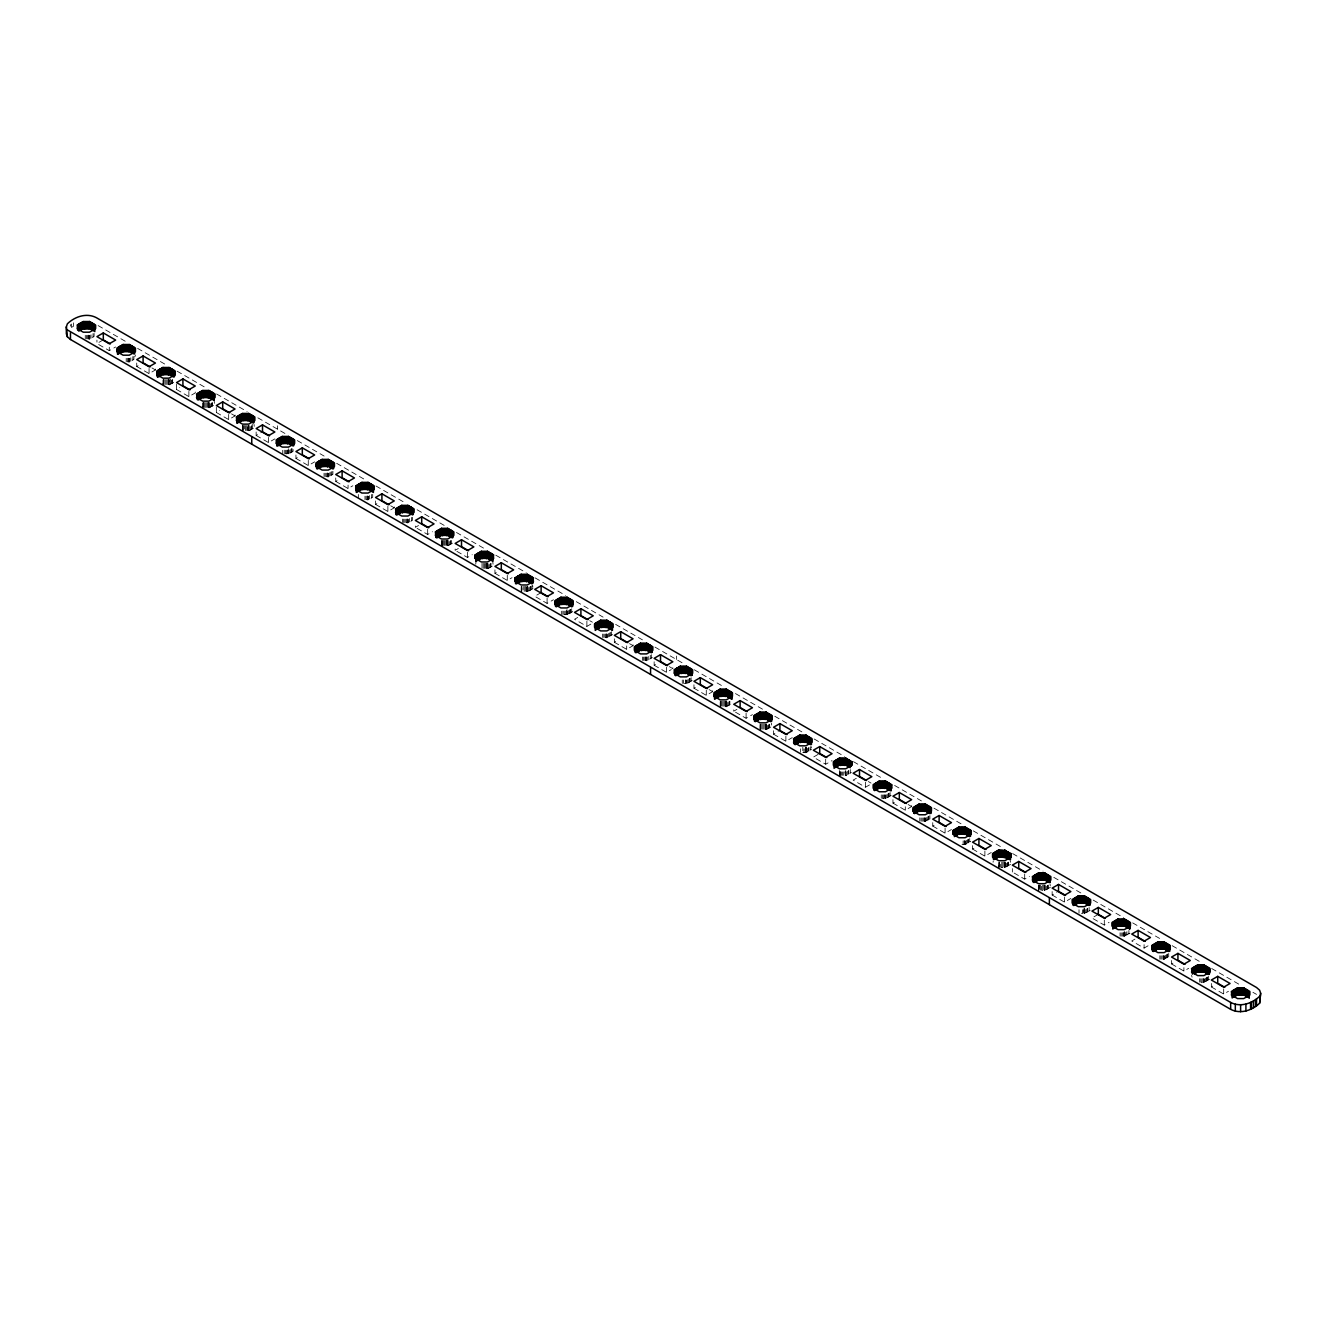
<?xml version="1.0" encoding="UTF-8"?>
<svg xmlns="http://www.w3.org/2000/svg" width="1327" height="1327" viewBox="0 0 1327 1327"><rect width="100%" height="100%" fill="white"/><g stroke="black" fill="none" stroke-linecap="round" stroke-linejoin="round"><path stroke-width="0.75" stroke-dasharray="5 3.75" d="M214.443 403.342L214.228 401.384M254.237 426.332L254.021 424.375M493.047 564.207L492.831 562.233M532.84 587.181L532.625 585.224M771.65 725.056L771.435 723.082M811.444 748.03L811.444 746.719M993.077 862.268L993.243 860.891M1050.254 885.905L1050.039 883.948M1192.077 977.153L1191.563 975.378M475.962 562.233L475.746 564.207M87.532 335.3L87.532 338.75L89.473 339.098L94.101 336.428L94.101 332.977M103.307 339.845L96.937 343.527L96.937 340.077M98.696 344.539L109.278 350.643L115.648 346.977M135.437 354.956L134.923 356.731M127.326 358.29L127.326 361.724L129.283 362.072L133.911 359.401L133.911 355.951M136.731 363.051L136.731 366.501L139.916 364.66M136.731 366.501L149.072 373.617L155.441 369.951L155.441 366.501M173.704 382.392L169.076 385.062L168.944 379.804M176.541 384.316L176.541 389.475L179.726 387.65M176.541 389.475L188.882 396.607L195.251 392.925L195.251 389.475M205.801 402.562L205.801 407.737L208.87 408.036L213.498 405.365M216.334 407.289L216.334 412.465L219.519 410.624M216.334 412.465L228.675 419.581L235.045 415.898L235.045 412.465M245.595 425.536L245.595 430.711L248.68 431.01L253.308 428.339L253.308 424.889M256.144 431.988L256.144 435.438L262.514 431.756M256.144 435.438L268.485 442.555L274.855 438.889M285.388 450.235L285.388 453.685L288.473 454L293.101 451.329L293.101 447.879M295.938 454.962L295.938 458.412L299.122 456.571M295.938 458.412L308.279 465.545L314.648 461.862M326.326 473.175L326.326 476.625L328.283 476.974L332.911 474.303L332.911 470.853M335.748 477.952L335.748 481.402L338.932 479.561M335.748 481.402L348.072 488.518L352.849 485.765M366.136 496.149L366.136 499.599L368.077 499.947L372.705 497.277L372.705 493.826M375.541 500.926L375.541 504.376L378.726 502.535M375.541 504.376L387.882 511.492L394.252 507.826L394.252 504.376M405.929 519.139L405.929 522.573L407.887 522.921L412.515 520.25L412.515 516.817M418.519 525.509L415.351 527.35L415.351 523.9M417.109 528.362L427.676 534.482L432.453 531.712M444.595 540.437L444.595 545.596L447.68 545.911L453.37 542.627M458.329 548.499L455.144 550.323L455.144 546.89M456.903 551.352L467.486 557.456L472.263 554.703M484.405 563.411L484.405 568.586L487.473 568.885L493.163 565.601M494.938 569.864L494.938 573.314L498.123 571.473M494.938 573.314L507.279 580.43L512.056 577.676M525.343 586.352L525.343 591.51L527.283 591.859L532.973 588.574M541.117 592.605L534.748 596.287L547.089 603.403L553.459 599.738M563.992 611.083L563.992 614.534L567.077 614.849L572.766 611.565M577.726 617.437L574.541 619.261L586.882 626.394L593.252 622.711L589.719 620.671M604.93 634.024L604.93 637.474L606.887 637.823L612.576 634.538M614.351 638.801L614.351 642.251L617.536 640.41M614.351 642.251L626.692 649.367L633.045 645.685L633.045 642.251M644.74 656.998L644.74 660.448L646.68 660.796L652.37 657.512M654.145 661.775L654.145 665.225L657.329 663.384M654.145 665.225L666.486 672.341L671.263 669.588M692.18 680.502L686.49 683.787L686.358 680.253M693.955 684.749L693.955 688.199L697.139 686.358M693.955 688.199L706.279 695.331L712.649 691.649L712.649 688.199M722.07 701.237L722.07 706.412L726.284 706.76L731.973 703.476M736.933 709.348L733.748 711.189L733.748 707.739M735.506 712.201L746.089 718.305L752.459 714.623M763.008 724.26L763.008 729.435L766.094 729.734L771.767 726.45M773.541 730.713L773.541 734.163L778.319 731.409M773.541 734.163L785.883 741.279L792.252 737.613M802.802 752.409L805.887 752.708L811.577 749.44M818.129 754.383L813.351 757.136L825.693 764.269L832.062 760.587M844.868 771.767L845.681 775.698L851.37 772.414M856.33 778.285L853.145 780.11L865.486 787.243L871.856 783.56L868.339 781.537M882.405 794.923L882.405 798.373L885.491 798.672L891.18 795.387M892.955 799.65L892.955 803.1L896.14 801.259M892.955 803.1L905.296 810.216L911.649 806.551L911.649 803.1M924.471 821.181L930.973 818.361M932.748 822.624L932.748 826.074L935.933 824.233M932.748 826.074L945.089 833.207L951.459 829.524M962.009 844.32L965.094 844.635L970.783 841.351M972.558 845.614L972.558 849.048L975.743 847.223M972.558 849.048L984.883 856.18L991.252 852.498M1010.361 860.891L1010.527 862.268M1010.577 864.325L1004.887 867.609L1000.674 867.261L1000.674 862.086M1014.11 873.05L1024.693 879.154L1029.47 876.401M1050.37 887.299L1044.697 890.583L1041.612 890.284L1041.612 885.109M1052.145 891.562L1052.145 895.012L1056.922 892.258M1052.145 895.012L1064.486 902.128L1070.856 898.462M1090.18 910.289L1084.491 913.573L1081.405 913.258M1098.325 914.32L1091.955 917.985L1104.296 925.118L1109.073 922.348M1129.974 933.263L1123.471 936.066M1134.933 939.134L1131.749 940.976L1144.09 948.092L1150.459 944.409M1163.265 959.039L1169.784 956.236M1171.559 960.499L1171.559 963.949L1174.743 962.108M1171.559 963.949L1183.9 971.065L1188.677 968.312M1200.802 978.745L1200.802 982.196L1203.888 982.494L1209.577 979.226M1211.352 983.473L1211.352 986.923L1214.537 985.082M1211.352 986.923L1223.693 994.056L1228.47 991.286M165.991 379.572L165.991 384.747L168.662 384.813L168.662 379.655M98.132 325.596L126.861 342.184M137.626 348.404L166.339 364.975M177.105 371.195L205.834 387.783M216.6 393.986L247.104 411.602M257.869 417.823L286.566 434.393M297.298 440.581L324.12 456.073M336.643 463.305L365.257 479.827M375.989 486.014L404.602 502.535M417.109 509.767L445.723 526.288M456.455 532.475L485.068 548.996M495.8 555.2L526.205 572.75M535.146 577.908L565.551 595.458M576.283 601.662L603.105 617.138M615.628 624.37L642.45 639.863M654.974 647.095L683.587 663.616M694.32 669.803L722.933 686.324M735.457 693.557L764.07 710.078M774.802 716.265L803.416 732.786M814.148 738.99L844.553 756.539M853.493 761.698L882.107 778.219M894.614 785.451L921.452 800.944M933.959 808.16L962.573 824.681M973.305 830.884L1001.918 847.406M1012.65 853.593L1043.055 871.142M1053.787 877.346L1082.434 893.884M1093.199 900.088L1123.704 917.72M1132.677 922.895L1159.616 938.438M1172.172 945.687L1200.885 962.274M1211.651 968.494L1240.38 985.065M1252.937 992.314L1256.536 994.387M151.925 367.911L155.441 369.951M231.528 413.875L235.045 415.898M390.719 505.786L394.252 507.826M629.529 643.661L633.045 645.685M669.322 666.635L672.855 668.675L672.855 665.225M709.132 689.609L712.649 691.649M908.132 804.51L911.649 806.551M1223.693 988.88L1223.693 994.056M1208.515 976.39L1208.515 979.824M1207.454 977.004L1207.454 980.437M1206.973 977.269L1206.973 980.719M1206.492 977.551L1206.492 981.001M1205.43 978.165L1205.43 981.615M1204.369 978.779L1204.369 982.229M1203.888 982.494L1203.888 979.061L1203.771 982.428M1203.473 978.812L1203.473 982.262M1203.075 978.58L1203.191 982.096M1201.947 978.712L1201.947 982.146M1199.674 978.712L1199.674 982.146M1183.9 967.615L1183.9 971.065M1168.722 953.4L1168.722 956.85M1167.66 954.013L1167.66 957.464M1167.179 954.295L1167.179 957.746M1166.698 954.577L1166.698 958.028M1165.637 955.191L1165.637 958.641M1164.575 955.805L1164.575 959.239M1164.094 959.521L1164.094 956.07L1163.961 959.454M1163.679 955.838L1163.679 959.288M1163.265 955.606L1163.397 959.122M1162.137 955.722L1162.137 959.172M1161.009 955.772L1161.009 959.222M1159.864 955.722L1159.864 959.172M1144.09 944.642L1144.09 948.092M1128.912 930.426L1128.912 933.876M1126.888 931.587L1126.888 935.037M1125.827 932.201L1125.827 935.651M1124.782 932.815L1124.782 936.265M1124.284 931.372L1124.284 936.547L1124.168 933.03M1123.886 932.864L1123.886 936.315M1123.471 932.616L1123.587 936.149M1122.343 932.748L1122.343 936.198M1121.199 932.798L1121.199 936.232M1120.071 932.748L1120.071 936.198M1104.296 919.943L1104.296 925.118M1089.119 907.452L1089.119 910.903M1087.576 908.332L1087.576 911.782M1087.095 908.613L1087.095 912.064M1086.033 909.227L1086.033 912.677M1084.972 909.841L1084.972 913.291M1084.076 908.149L1084.076 913.324M1083.661 909.642L1083.794 913.158M1082.55 909.775L1082.55 913.225M1079.017 909.708L1079.017 913.158M1064.486 896.969L1064.486 902.128M1048.264 885.076L1048.264 888.526M1047.783 885.358L1047.783 888.808M1047.285 885.64L1047.285 889.09M1046.24 886.254L1046.24 889.704M1045.178 885.142L1045.178 890.317M1044.283 885.175L1044.283 890.351M1043.868 884.943L1044.001 890.185M1042.74 885.076L1042.74 890.235M1040.468 885.076L1040.468 890.235M1039.34 884.943L1039.223 890.185M1038.941 885.175L1038.941 888.626M1024.693 873.979L1024.693 879.154M1012.352 868.588L1012.352 872.038M1008.454 862.102L1008.454 865.552M1007.973 862.384L1007.973 865.834M1007.492 862.666L1007.492 866.1M1006.43 863.263L1006.43 866.713M1005.368 862.152L1005.368 867.327M1004.473 862.202L1004.473 867.377M1004.058 861.953L1004.191 867.211M1002.947 862.086L1002.947 867.261M1001.802 862.135L1001.802 867.311M999.546 861.953L999.413 867.211M999.131 862.202L999.131 867.377M984.883 851.005L984.883 856.18M969.722 838.515L969.722 841.965M968.66 839.128L968.66 842.579M968.179 839.394L968.179 842.844M967.698 839.676L967.698 843.126M966.637 840.29L966.637 843.74M965.575 840.903L965.575 844.354M965.094 841.185L965.094 844.635M964.961 841.102L964.961 844.553M964.679 840.936L964.679 844.387M964.265 840.704L964.397 844.221M963.137 840.837L963.137 844.287M945.089 828.031L945.089 833.207M929.912 815.524L929.912 818.975M928.85 816.138L928.85 819.588M928.369 816.42L928.369 819.87M927.888 816.702L927.888 820.152M926.827 817.316L926.827 820.766M925.765 817.93L925.765 821.38M925.284 818.212L925.284 821.645M925.168 818.129L925.168 821.579M924.869 817.963L924.869 821.413M924.471 817.731L924.587 821.247M923.343 817.863L923.343 821.297M922.199 817.896L922.199 821.347M921.071 817.863L921.071 821.297M919.81 817.797L919.81 821.247M905.296 806.766L905.296 810.216M890.118 792.551L890.118 796.001M889.057 793.164L889.057 796.615M888.576 793.446L888.576 796.897M888.095 793.728L888.095 797.179M887.033 794.342L887.033 797.776M885.972 794.939L885.972 798.39M885.491 795.221L885.491 798.672M885.358 795.155L885.358 798.605M885.076 794.989L885.076 798.439M884.661 794.74L884.794 798.273M883.533 794.873L883.533 798.323M881.261 794.873L881.261 798.323M865.486 782.067L865.486 787.243M850.308 769.577L850.308 773.027M848.766 770.473L848.766 773.906M848.285 770.738L848.285 774.188M847.223 771.352L847.223 774.802M846.162 771.966L846.162 775.416M845.681 770.523L845.681 775.698M845.564 772.165L845.564 775.615M845.282 772.015L845.282 775.449M843.74 771.899L843.74 775.35M842.595 771.932L842.595 775.383M841.467 771.899L841.467 775.35M840.339 771.767L840.339 775.217M840.207 771.85L840.207 775.3M839.925 772.015L839.925 775.449M839.527 770.523L839.643 775.615M825.693 759.094L825.693 764.269M810.515 746.603L810.515 750.037M808.972 747.483L808.972 750.933M808.491 747.764L808.491 751.215M807.43 748.378L807.43 751.828M806.368 747.267L806.368 752.442M805.887 747.549L805.887 752.708M805.754 747.466L805.754 752.641M805.472 747.3L805.472 752.475M805.058 748.793L805.19 752.309M803.946 748.926L803.946 752.359M802.802 747.234L802.802 750.684M800.413 748.859L800.413 752.309M785.883 736.12L785.883 741.279M769.66 724.227L769.66 727.677M769.162 724.509L769.162 727.959M768.681 724.791L768.681 728.241M767.636 725.405L767.636 728.855M766.575 724.293L766.575 729.452M766.094 724.559L766.094 729.734M765.961 724.492L765.961 729.668M765.679 724.326L765.679 729.502M765.264 724.094L765.397 729.336M764.136 724.21L764.136 729.386M761.864 724.21L761.864 729.386M760.736 724.094L760.736 729.253M760.62 724.16L760.62 729.336M760.338 724.326L760.338 729.502M760.039 724.492L759.923 729.734M746.089 713.13L746.089 718.305M729.85 701.253L729.85 704.703M729.369 701.535L729.369 704.985M728.888 701.801L728.888 705.251M727.826 702.414L727.826 705.864M726.765 701.303L726.765 706.478M726.151 701.519L726.284 706.76M725.869 701.353L725.869 706.528M725.454 701.104L725.587 706.362M724.343 701.237L724.343 706.412M723.198 701.286L723.198 706.445M720.943 701.104L720.943 706.279M720.81 701.187L720.81 706.362M720.528 701.353L720.528 706.528M720.246 701.519L720.113 706.76M706.279 690.156L706.279 695.331M691.118 677.666L691.118 681.116M690.057 678.279L690.057 681.713M689.576 678.545L689.576 681.995M689.095 678.827L689.095 682.277M688.033 679.441L688.033 682.891M686.971 680.054L686.971 683.505M686.076 680.087L686.076 683.538M685.661 679.855L685.794 683.372L684.533 683.438L684.533 679.988M683.405 680.021L683.405 683.471M682.26 679.988L682.26 683.438M676.438 656.036L676.438 659.486M666.486 667.182L666.486 672.341M651.308 654.675L651.308 658.126M650.247 655.289L650.247 658.739M648.223 656.467L648.223 659.917M647.161 657.081L647.161 660.531M646.548 657.28L646.68 660.796M646.266 657.114L646.266 660.564M645.984 656.948L645.984 660.398M645.851 656.882L645.851 660.332M643.595 657.047L643.595 660.498M642.467 656.998L642.467 660.448M626.692 645.917L626.692 649.367M611.515 631.702L611.515 635.152M610.453 632.315L610.453 635.766M609.491 632.879L609.491 636.313M608.429 633.477L608.429 636.927M607.368 634.09L607.368 637.541M606.754 634.306L606.887 637.823M606.472 634.14L606.472 637.59M606.19 633.974L606.19 637.424M606.057 633.891L606.057 637.342M603.802 634.074L603.802 637.524M602.657 634.024L602.657 637.474M586.882 621.218L586.882 626.394M571.705 608.728L571.705 612.178M570.643 609.342L570.643 612.792M570.162 609.607L570.162 613.057M569.681 609.889L569.681 613.339M568.62 610.503L568.62 613.953M567.558 611.117L567.558 614.567M566.961 609.591L567.077 614.849M566.662 611.15L566.662 614.6M566.38 611.001L566.38 614.434M566.264 610.918L566.264 614.368M565.136 611.05L565.136 614.501M562.864 611.05L562.864 614.501M561.321 611.15L561.321 614.6M547.089 598.245L547.089 603.403M531.911 585.738L531.911 589.188M530.85 586.352L530.85 589.802M530.369 586.634L530.369 590.084M529.888 586.916L529.888 590.366M528.826 587.529L528.826 590.979M527.764 586.418L527.764 591.593M527.151 586.617L527.283 591.859M526.869 586.451L526.869 591.626M526.587 588.01L526.587 591.46M526.454 587.944L526.454 591.394M524.198 586.385L524.198 591.56M523.054 586.352L523.054 589.785M521.81 588.01L521.81 591.46M521.528 586.451L521.528 591.626M521.246 586.617L521.113 591.859M507.279 575.255L507.279 580.43M491.056 563.378L491.056 566.828M490.559 563.66L490.559 567.11M490.078 563.942L490.078 567.375M489.016 564.556L489.016 567.989M487.971 563.444L487.971 568.603M487.357 563.643L487.473 568.885M487.075 563.477L487.075 568.653M486.793 563.312L486.793 568.487M486.661 563.245L486.661 568.404M485.533 563.361L485.533 568.537M483.26 563.361L483.26 568.537M482.016 563.312L482.016 568.487M467.486 552.281L467.486 557.456M451.246 540.404L451.246 543.854M450.765 540.686L450.765 544.12M450.284 540.952L450.284 544.402M449.223 541.565L449.223 545.015M448.161 540.454L448.161 545.629M447.547 540.67L447.68 545.911M447.265 540.504L447.265 545.662M446.983 540.338L446.983 545.513M446.851 540.255L446.851 545.43M445.739 540.388L445.739 545.563M443.467 540.388L443.467 545.563M441.924 540.504L441.924 545.662M441.642 540.67L441.509 545.911M427.676 529.307L427.676 534.482M411.453 517.414L411.453 520.864M409.429 518.592L409.429 522.042M408.368 519.205L408.368 522.656M407.754 519.404L407.887 522.921M407.472 519.239L407.472 522.689M407.19 519.073L407.19 522.523M407.057 519.006L407.057 522.456M404.801 519.172L404.801 522.622M403.657 519.139L403.657 522.573M402.413 519.073L402.413 522.523M387.882 506.333L387.882 511.492M371.643 494.44L371.643 497.89M369.619 495.618L369.619 499.052M368.558 496.232L368.558 499.665M367.944 496.431L368.077 499.947M367.662 496.265L367.662 499.715M367.38 496.099L367.38 499.549M367.247 496.033L367.247 499.466M364.991 496.198L364.991 499.649M358.34 494.44L358.34 497.89M348.072 485.068L348.072 488.518M331.85 471.467L331.85 474.917M330.887 472.014L330.887 475.464M329.826 472.628L329.826 476.078M328.764 473.241L328.764 476.692M328.151 473.457L328.283 476.974M327.869 473.291L327.869 476.741M327.587 473.125L327.587 476.575M327.454 473.042L327.454 476.493M325.198 473.225L325.198 476.658M324.053 473.175L324.053 476.625M308.279 460.369L308.279 465.545M292.04 448.493L292.04 451.926M291.558 448.758L291.558 452.208M291.077 449.04L291.077 452.49M290.016 449.654L290.016 453.104M288.954 450.268L288.954 453.718M288.357 448.742L288.473 454M288.059 450.301L288.059 453.751M287.777 450.135L287.777 453.585M287.66 450.069L287.66 453.519M286.532 450.201L286.532 453.652M284.26 450.201L284.26 453.652M282.717 450.301L282.717 453.751M277.625 425.785L277.625 429.218M268.485 437.396L268.485 442.555M252.246 423.777L252.246 428.953M251.765 425.785L251.765 429.235M251.284 426.067L251.284 429.517M250.222 426.68L250.222 430.13M249.161 425.569L249.161 430.728M248.547 425.768L248.68 431.01M248.265 425.602L248.265 430.777M247.983 425.436L247.983 430.612M247.85 427.095L247.85 430.545M246.722 425.486L246.722 430.661M244.45 425.486L244.45 428.936M243.206 425.436L243.206 430.612M242.924 425.602L242.924 430.777M242.642 425.768L242.642 430.943M242.509 425.834L242.509 431.01M228.675 414.406L228.675 419.581M212.436 402.529L212.436 405.979M211.955 402.811L211.955 406.261M211.474 403.093L211.474 406.526M210.412 403.69L210.412 407.14M209.367 402.579L209.367 407.754M208.754 402.794L208.87 408.036M208.472 402.628L208.472 407.804M208.173 402.463L208.173 407.638M208.057 402.38L208.057 407.555M206.929 402.512L206.929 407.688M204.657 402.512L204.657 407.688M203.529 402.38L203.413 407.638M203.114 402.628L203.114 406.079M188.882 391.432L188.882 396.607M172.643 379.555L172.643 383.005M172.162 379.821L172.162 383.271M171.681 380.103L171.681 383.553M170.619 378.991L170.619 384.166M169.557 379.605L169.557 384.78M168.38 379.489L168.38 384.648M168.247 379.406L168.247 384.581M167.136 379.539L167.136 384.714M164.863 379.539L164.863 384.714M163.735 379.406L163.603 384.648M163.321 379.655L163.321 384.813M149.072 368.458L149.072 373.617M132.849 356.565L132.849 360.015M130.826 357.743L130.826 361.193M129.764 358.356L129.764 361.807M129.15 358.555L129.283 362.072M128.868 358.39L128.868 361.84M128.586 358.224L128.586 361.674L128.454 358.157M126.198 358.323L126.198 361.773M109.278 347.193L109.278 350.643M93.039 333.591L93.039 337.041M91.016 334.769L91.016 338.203M89.954 335.366L89.954 338.816M89.473 335.648L89.473 339.098M89.34 335.582L89.34 339.032M89.058 335.416L89.058 338.866M88.644 335.167L88.776 338.7M86.388 335.349L86.388 338.8M85.26 335.3L85.26 338.75M73.449 322.843L73.449 326.293L70.464 328.018L70.464 324.568M71.409 324.02L71.409 327.47M1084.491 913.573L1084.491 908.398L1084.358 913.49M1044.697 890.583L1044.697 885.424L1044.565 890.517M1038.643 890.517L1038.643 885.341L1038.527 890.583M1004.887 867.609L1004.887 862.434L1004.755 867.543M998.849 867.543L998.849 862.368L998.717 867.609M442.339 545.43L442.339 540.255L442.206 545.513M202.832 407.953L202.832 402.794L202.716 408.036M163.039 384.979L163.039 379.804L162.906 385.062"/><path stroke-width="1.5" d="M794.375 739.172L793.546 742.257L799.717 745.824L805.887 745.824L812.058 742.257L812.058 738.691L805.887 735.141L799.717 735.141L793.546 738.691L794.375 744.347M913.557 808.757L912.943 811.195L919.113 814.761L925.284 814.761L931.454 811.195L931.454 807.629L925.284 804.079L919.113 804.079L912.943 807.629L913.557 812.207M1032.953 877.694L1032.356 880.133L1038.527 883.699L1044.697 883.699L1050.851 880.133L1050.851 876.566L1044.697 873L1038.527 873L1032.356 876.566L1032.953 881.145M66.35 326.857L67.378 323.805C74.843 316.556 86.62 312.558 96.34 317.667L1256.536 987.504L1259.622 990.191L1260.65 993.243L1259.622 1003.195C1252.157 1010.444 1240.38 1014.442 1230.66 1009.333L70.464 339.496L67.378 336.809L66.35 333.757L66.35 326.857L67.378 336.809M1259.622 1003.195L1260.65 993.243M77.961 325.563L77.132 328.648L83.302 332.198L89.473 332.198L95.644 328.648L95.644 325.082L89.473 321.516L83.302 321.516L77.132 325.082L77.961 329.013M117.771 348.537L116.942 351.622L123.112 355.188L129.283 355.188L135.437 351.622L135.437 348.056L129.283 344.506L123.112 344.506L116.942 348.056L117.771 353.712M157.565 371.51L156.735 374.596L162.906 378.162L169.076 378.162L175.247 374.596L175.247 371.046L169.076 367.479L162.906 367.479L156.735 371.046L157.565 376.686M197.358 394.501L196.545 397.586L202.716 401.136L208.87 401.136L215.04 397.586L215.04 394.019L208.87 390.453L202.716 390.453L196.545 394.019L197.358 397.934M237.168 417.474L236.339 420.559L242.509 424.126L248.68 424.126L254.85 420.559L254.85 416.993L248.68 413.427L242.509 413.427L236.339 416.993L237.168 422.649M276.961 440.448L276.149 443.533L282.303 447.099L288.473 447.099L294.644 443.533L294.644 439.967L288.473 436.417L282.303 436.417L276.149 439.967L276.961 445.623M316.771 463.422L315.942 466.507L322.113 470.073L328.283 470.073L334.454 466.507L334.454 462.957L328.283 459.391L322.113 459.391L315.942 462.957L316.771 468.597M355.736 485.931L355.736 489.497L355.736 485.931L361.906 482.365L368.077 482.365L374.247 485.931L374.247 489.497L368.077 493.047L361.906 493.047L355.736 489.497M396.375 509.386L395.546 512.471L401.716 516.037L407.887 516.037L414.057 512.471L414.057 508.904L407.887 505.355L401.716 505.355L395.546 508.904L396.375 514.561M436.168 532.359L435.339 535.444L441.509 539.011L447.68 539.011L453.851 535.444L453.851 531.895L447.68 528.328L441.509 528.328L435.339 531.895L436.168 537.535M475.149 554.868L475.149 558.435L475.149 554.868L481.319 551.302L487.473 551.302L493.644 554.868L492.947 561.47M555.565 601.297L554.752 604.382L560.906 607.948L567.077 607.948L573.247 604.382L573.247 600.832L567.077 597.266L560.906 597.266L554.752 600.832L555.565 606.472M674.979 670.235L674.149 673.32L680.32 676.886L686.49 676.886L692.661 673.32L692.661 669.753L686.49 666.204L680.32 666.204L674.149 669.753L674.979 675.41M714.772 693.208L713.943 696.293L720.113 699.86L726.284 699.86L732.454 696.293L732.454 692.744L726.284 689.177L720.113 689.177L713.943 692.744L714.639 699.346M754.565 716.198L753.753 719.284L759.923 722.833L766.094 722.833L772.248 719.284L772.248 715.717L766.094 712.151L759.923 712.151L753.753 715.717L754.565 721.374M1152.582 945.985L1151.753 949.07L1157.924 952.62L1164.094 952.62L1170.265 949.07L1170.265 945.504L1164.094 941.938L1157.924 941.938L1151.753 945.504L1152.582 951.16M1192.376 968.959L1191.563 972.044L1197.717 975.61L1203.888 975.61L1210.058 972.044L1210.058 968.478L1203.888 964.928L1197.717 964.928L1191.563 968.478L1192.376 974.134M1232.186 991.933L1231.356 995.018L1237.527 998.584L1243.698 998.584L1249.868 995.018L1249.868 991.468L1243.698 987.902L1237.527 987.902L1231.356 991.468L1232.186 997.987M67.378 329.925L1230.66 1002.432C1240.38 1007.541 1252.157 1003.56 1259.622 996.295M78.675 331.087L83.302 328.416L83.435 321.598L84.132 328.897L89.473 328.416L94.101 331.087L94.101 324.186M103.307 332.944L96.937 336.627L109.278 343.743L115.648 340.077L103.307 332.944L103.307 339.845L110.357 343.909M132.849 346.563L132.849 353.446L129.283 351.39L123.112 351.39L119.546 353.446L119.546 346.563M143.1 355.935L136.731 359.6L149.072 366.733L155.441 363.051L143.1 355.935L143.1 362.818L150.15 366.899M158.278 370.15L158.278 377.05L162.906 374.38L169.076 374.38L173.704 377.05L173.704 370.15M182.91 378.908L176.541 382.591L188.882 389.707L195.251 386.024L182.91 378.908L182.91 385.809L189.96 389.873M198.088 400.024L202.716 397.354L208.87 397.354L213.498 400.024L213.498 393.124M222.704 401.882L216.334 405.564L228.675 412.68L235.045 409.015L222.704 401.882L222.704 408.782L229.753 412.846M252.246 415.5L252.246 422.384L248.68 420.327L242.509 420.327L238.943 422.384L238.943 415.5M262.514 424.872L256.144 428.538L268.485 435.671L274.855 431.988L262.514 424.872L262.514 431.756L269.563 435.837M293.101 439.088L293.101 445.972L288.473 443.301L282.303 443.301L277.675 445.972L277.675 439.088M302.307 447.846L295.938 451.528L308.279 458.644L314.648 454.962L302.307 447.846L302.307 454.746L309.357 458.81M317.485 468.962L322.113 466.291L328.283 466.291L332.911 468.962M342.117 470.82L335.748 474.502L348.072 481.618L354.442 477.952L342.117 470.82L342.117 477.72L349.167 481.784M357.278 485.035L357.278 491.935L361.906 489.265L368.077 489.265L372.705 491.935L372.705 485.035M381.911 493.793L375.541 497.476L387.882 504.608L394.252 500.926L381.911 493.793L381.911 500.694L388.96 504.774M397.088 508.025L397.088 514.909L401.716 512.239L407.887 512.239L412.515 514.909L412.515 508.025M421.704 516.784L415.351 520.449L427.676 527.582L434.045 523.9L421.704 516.784L421.704 523.667L428.754 527.748M436.882 537.899L441.509 535.229L447.68 535.229L452.308 537.899M461.514 539.757L455.144 543.44L467.486 550.556L473.855 546.89L461.514 539.757L461.514 546.658L468.564 550.722M476.692 553.973L476.692 560.873L481.319 558.203L487.473 558.203L492.101 560.873L492.101 553.973M501.307 562.731L494.938 566.413L507.279 573.529L513.649 569.864L501.307 562.731L501.307 569.631L508.357 573.695M514.942 577.842L521.113 574.292L527.283 574.292L533.454 577.842L532.625 583.498L532.757 578.24L533.454 581.408L527.283 584.975L521.113 584.975L514.942 581.408L514.942 577.842L514.942 581.408M516.485 576.963L516.485 583.847L521.113 581.176L527.283 581.176L531.911 583.847L531.911 576.963M541.117 585.721L534.748 589.387L547.089 596.52L553.459 592.837L541.117 585.721L541.117 592.605L548.167 596.686M556.295 606.837L560.906 604.167L567.077 604.167L571.705 606.837M580.911 608.695L574.541 612.377L586.882 619.493L593.252 615.811L580.911 608.695L580.911 615.595L587.961 619.659M600.716 620.24L594.546 623.806L594.546 627.372L600.716 630.922L606.887 630.922L613.057 627.372L613.057 623.806L606.887 620.24L600.716 620.24L600.849 627.207M596.088 622.91L596.088 629.811L600.716 627.14L606.887 627.14L611.515 629.811L611.515 622.91M620.721 631.669L614.351 635.351L626.692 642.467L633.045 638.801L620.721 631.669L620.721 638.569L627.771 642.633M640.51 643.213L634.339 646.78L634.339 650.346L640.51 653.912L646.68 653.912L652.851 650.346L652.851 646.78L646.68 643.213L640.51 643.213L640.642 650.197M635.882 645.884L635.882 652.784L640.51 650.114L646.68 650.114L651.308 652.784L651.308 645.884M660.514 654.659L654.145 658.325L666.486 665.457L672.855 661.775L660.514 654.659L660.514 661.543L667.564 665.623M675.692 675.758L680.32 673.088L686.49 673.088L691.118 675.758M700.308 677.633L693.955 681.315L706.279 688.431L712.649 684.749L700.308 677.633L700.308 684.533L707.374 688.597M715.485 691.848L715.485 698.748L720.113 696.078L726.284 696.078L730.912 698.748L730.912 691.848M740.118 700.606L733.748 704.289L746.089 711.405L752.459 707.739L740.118 700.606L740.118 707.507L747.167 711.571M756.357 714.208L756.357 721.108L759.923 719.052L766.094 719.052L769.66 721.108L769.66 714.208M779.911 723.597L773.541 727.262L785.883 734.395L792.252 730.713L779.911 723.597L779.911 730.48L786.961 734.561M795.089 744.696L799.717 742.025L805.887 742.025L810.515 744.696M819.721 746.57L813.351 750.236L825.693 757.369L832.062 753.686L819.721 746.57L819.721 753.471L826.771 757.535M839.527 758.115L833.356 761.681L833.356 765.231L839.527 768.797L845.681 768.797L851.851 765.231L851.851 761.681L845.681 758.115L839.527 758.115L839.643 765.082M834.899 760.786L834.899 767.686L839.527 765.015L845.681 765.015L850.308 767.686M859.514 769.544L853.145 773.226L865.486 780.342L871.856 776.677L859.514 769.544L859.514 776.444L866.564 780.508M879.32 781.089L873.149 784.655L873.149 788.221L879.32 791.771L885.491 791.771L891.661 788.221L891.661 784.655L885.491 781.089L879.32 781.089L879.453 788.056M875.754 783.146L875.754 790.046L879.32 787.989L885.491 787.989L889.057 790.046L889.057 783.146M890.832 790.295L891.661 784.655M899.324 792.518L892.955 796.2L905.296 803.333L911.649 799.65L899.324 792.518L899.324 799.418L906.374 803.498M929.912 806.75L929.912 813.633L925.284 810.963L919.113 810.963L914.485 813.633L914.485 806.75M939.118 815.508L932.748 819.174L945.089 826.306L951.459 822.624L939.118 815.508L939.118 822.392L946.168 826.472M970.435 831.084L971.264 834.169L965.094 837.735L958.923 837.735L952.753 834.169L952.753 830.619L958.923 827.053L965.094 827.053L971.264 830.619L970.435 834.534M954.295 836.624L958.923 833.953L959.056 827.119L958.923 833.953L965.094 833.953L969.722 836.624M978.928 838.482L972.558 842.164L984.883 849.28L991.252 845.598L978.928 838.482L978.928 845.382L985.978 849.446M1004.058 850.507L1011.058 853.593L1010.925 857.109L1004.887 860.709L998.717 860.709L992.546 857.159L992.546 853.593L998.717 850.026L1004.058 850.507L1004.058 857.408L998.717 856.927L995.15 858.984L995.15 852.083M1004.058 857.408L1008.454 858.984L1008.454 852.083M1010.229 859.232L1011.058 853.593M1018.721 861.455L1012.352 865.138L1024.693 872.254L1031.062 868.588L1018.721 861.455L1018.721 868.356L1025.771 872.42M1033.899 875.671L1033.899 882.571L1038.527 879.901L1044.697 879.901L1049.325 882.571L1049.325 875.671M1058.515 884.446L1052.145 888.111L1064.486 895.244L1070.856 891.562L1058.515 884.446L1058.515 891.329L1065.564 895.41M1078.32 895.99L1072.15 899.54L1072.15 903.106L1078.32 906.673L1084.491 906.673L1090.661 903.106L1090.661 899.54L1084.491 895.99L1078.32 895.99L1078.32 902.874L1073.692 905.545M1078.453 896.057L1078.453 902.957L1084.491 902.874L1089.119 905.545M1098.325 907.419L1091.955 911.102L1104.296 918.218L1110.666 914.535L1098.325 907.419L1098.325 914.32L1105.374 918.384M1128.912 921.635L1128.912 928.535L1124.284 925.864L1118.13 925.864L1113.502 928.535L1113.502 921.635M1138.118 930.393L1131.749 934.075L1144.09 941.191L1150.459 937.526L1138.118 930.393L1138.118 937.293L1145.168 941.357M1168.722 944.608L1168.722 951.509L1164.094 948.838L1157.924 948.838L1153.296 951.509L1153.296 944.608M1177.928 953.383L1171.559 957.049L1183.9 964.182L1190.269 960.499L1177.928 953.383L1177.928 960.267L1184.978 964.347M1194.151 966.985L1194.151 973.869L1197.717 971.812L1203.888 971.812L1208.515 974.482M1217.722 976.357L1211.352 980.023L1223.693 987.155L1230.063 983.473L1217.722 976.357L1217.722 983.257L1224.771 987.321M1248.325 990.572L1248.325 997.473L1243.698 994.802L1237.527 994.802L1232.899 997.473L1232.899 990.572M1120.071 919.312L1118.13 918.964L1111.96 922.53L1111.96 926.08L1118.13 929.646L1124.284 929.646L1130.455 926.08L1130.455 922.53L1124.284 918.964L1120.071 919.312L1120.071 926.213M891.661 788.221L890.832 785.136M1011.058 857.159L1010.229 854.074M475.149 558.435L481.319 561.985L487.473 561.985L493.644 558.435L492.831 555.35M1256.536 998.982L1256.536 1005.883M1255.591 999.53L1255.591 1006.43M1253.551 1000.707L1253.551 1007.608M1251.494 1001.902L1251.494 1008.785M1250.565 1002.432L1250.565 1009.333M1249.254 992.579L1249.254 997.755M1249.171 991.866L1249.171 998.07M1247.264 989.959L1247.264 996.859M1246.783 989.677L1246.783 996.577M1246.302 989.411L1246.302 996.295M1245.904 1004.224L1245.904 1011.108M1245.24 988.797L1245.24 995.681M1244.179 988.184L1244.179 995.068M1243.283 988.134L1243.283 995.034M1243.001 988.3L1242.868 995.267M1241.74 988.25L1241.74 995.15M1240.612 988.2L1240.612 995.101M1240.612 1004.821L1240.612 1011.705M1239.468 988.25L1239.468 995.15M1238.224 988.3L1238.356 995.267M1237.942 988.134L1237.942 995.034M1237.66 987.968L1237.66 994.868M1237.527 987.902L1237.527 994.802M1237.046 988.184L1237.046 995.068M1235.984 988.797L1235.984 995.681M1235.321 1004.224L1235.321 1011.108M1234.923 989.411L1234.923 996.295M1234.442 989.677L1234.442 996.577M1233.961 989.959L1233.961 996.859M1232.053 991.866L1232.053 995.316M1230.66 1002.432L1230.66 1009.333M1209.461 969.606L1209.527 973.719M1209.361 968.892L1209.229 974.134M1208.515 967.599L1208.515 972.757M1207.454 966.985L1207.454 973.869M1206.973 966.703L1206.973 973.603M1206.492 966.421L1206.492 973.321M1205.43 965.807L1205.43 972.708M1204.369 965.193L1204.369 972.094M1203.473 965.16L1203.473 972.061M1203.191 965.326L1203.075 972.293M1201.947 965.276L1201.947 972.16M1200.802 965.227L1200.802 972.127M1199.674 965.276L1199.674 972.16M1198.414 965.326L1198.546 972.293M1198.132 965.16L1198.132 972.061M1197.236 965.193L1197.236 972.094M1196.174 965.807L1196.174 972.708M1195.129 966.421L1195.129 973.321M1194.632 966.703L1194.632 973.603M1193.089 967.599L1193.089 972.757M1192.243 968.892L1192.243 972.326M1169.651 946.632L1169.651 951.393M1169.568 945.902L1169.435 951.16M1167.66 943.995L1167.66 950.895M1167.179 943.729L1167.179 950.613M1166.698 943.447L1166.698 950.348M1165.637 942.833L1165.637 949.734M1164.575 942.22L1164.575 949.12M1164.094 948.838L1164.094 941.938L1163.961 948.921M1163.679 942.187L1163.679 949.07M1163.397 942.352L1163.265 949.319M1162.137 942.286L1162.137 949.187M1161.009 942.253L1161.009 949.137M1159.864 942.286L1159.864 949.187M1158.62 942.352L1158.753 949.319M1158.338 942.187L1158.338 949.07M1158.056 948.921L1158.056 942.021L1157.924 948.838M1157.443 942.22L1157.443 949.12M1156.381 942.833L1156.381 949.734M1155.319 943.447L1155.319 950.348M1154.838 943.729L1154.838 950.613M1154.357 943.995L1154.357 950.895M1152.45 945.902L1152.35 950.082M1129.858 923.658L1129.858 928.817M1129.758 922.928L1129.642 929.066M1127.85 921.021L1127.85 927.921M1127.369 920.739L1127.369 927.639M1126.888 920.474L1126.888 927.357M1125.827 919.86L1125.827 926.744M1124.782 919.246L1124.782 926.146M1124.284 925.864L1124.284 918.964L1124.168 925.931M1123.886 919.196L1123.886 926.097M1123.587 919.362L1123.471 926.329M1122.343 919.312L1122.343 926.213M1121.199 919.263L1121.199 926.163M1118.827 919.362L1118.943 926.329M1118.528 919.196L1118.528 926.097M1118.246 925.931L1118.246 919.047L1118.13 925.864M1117.633 919.246L1117.633 926.146M1116.588 919.86L1116.588 926.744M1115.526 920.474L1115.526 927.357M1115.045 920.739L1115.045 927.639M1114.564 921.021L1114.564 927.921M1112.656 922.928L1112.772 929.066M1090.064 900.668L1090.13 904.782M1089.965 899.955L1089.832 905.196M1089.119 898.661L1089.119 903.836M1088.057 898.047L1088.057 904.948M1087.576 897.765L1087.576 904.666M1087.095 897.483L1087.095 904.384M1086.033 896.87L1086.033 903.77M1084.972 896.272L1084.972 903.156M1084.491 895.99L1084.491 902.874L1084.358 896.057M1084.076 896.223L1084.076 903.123M1083.794 896.388L1083.661 903.355M1082.55 896.339L1082.55 903.223M1081.405 896.289L1081.405 903.189M1080.278 896.339L1080.278 903.223M1079.017 896.388L1079.15 903.355M1078.735 896.223L1078.735 903.123M1077.839 896.272L1077.839 903.156M1076.778 896.87L1076.778 903.77M1075.716 897.483L1075.716 904.384M1075.235 897.765L1075.235 904.666M1074.754 898.047L1074.754 904.948M1073.692 898.661L1073.692 903.836M1072.846 899.955L1072.979 905.196M1050.254 877.694L1050.254 882.455M1050.155 876.965L1050.039 882.223M1049.375 897.782L1049.375 904.666M1048.264 875.074L1048.264 881.957M1047.783 874.792L1047.783 881.675M1047.285 874.51L1047.285 881.41M1046.24 873.896L1046.24 880.796M1045.178 873.282L1045.178 880.183M1044.697 873L1044.697 879.901L1044.565 873.083M1044.283 873.249L1044.283 880.133M1044.001 873.415L1043.868 880.382M1042.74 873.348L1042.74 880.249M1041.612 873.315L1041.612 880.216M1040.468 873.348L1040.468 880.249M1039.223 873.415L1039.34 880.382M1038.941 873.249L1038.941 880.133M1038.643 873.083L1038.643 879.983L1038.527 873M1038.046 873.282L1038.046 880.183M1036.984 873.896L1036.984 880.796M1035.923 874.51L1035.923 881.41M1035.442 874.792L1035.442 881.675M1034.96 875.074L1034.96 881.957M1033.053 876.965L1033.186 882.223M1010.643 853.825L1010.643 857.275M1010.361 853.991L1010.461 859.879M1009.515 852.697L1009.515 859.597M1007.973 851.801L1007.973 858.702M1007.492 851.536L1007.492 858.42M1006.43 850.922L1006.43 857.823M1005.368 850.308L1005.368 857.209M1004.473 850.259L1004.473 857.159M1002.947 850.375L1002.947 857.275M1001.802 850.342L1001.802 857.225M1000.674 850.375L1000.674 857.275M999.413 850.425L999.546 857.408M999.131 850.259L999.131 857.159M998.236 850.308L998.236 857.209M997.174 850.922L997.174 857.823M996.113 851.536L996.113 858.42M995.632 851.801L995.632 858.702M994.089 852.697L994.089 859.597M993.243 853.991L993.376 859.232M970.568 831.017L970.568 836.192M969.722 829.723L969.722 834.899M968.66 829.11L968.66 836.01M968.179 828.828L968.179 835.728M967.698 828.546L967.698 835.446M966.637 827.948L966.637 834.832M965.575 827.335L965.575 834.219M965.094 827.053L965.094 833.953M964.961 827.119L964.961 834.019M964.679 827.285L964.679 834.185M964.397 827.451L964.265 834.418M963.137 827.401L963.137 834.301M962.009 827.351L962.009 834.252M960.864 827.401L960.864 834.301M959.62 827.451L959.753 834.418M959.338 827.285L959.338 834.185M958.442 827.335L958.442 834.219M957.381 827.948L957.381 834.832M956.319 828.546L956.319 835.446M955.838 828.828L955.838 835.728M955.357 829.11L955.357 836.01M954.295 829.723L954.295 834.899M953.449 831.017L953.582 834.534M930.758 808.027L930.857 813.517M930.625 808.11L930.625 813.285M928.85 806.136L928.85 813.02M928.369 805.854L928.369 812.754M927.888 805.572L927.888 812.472M926.827 804.958L926.827 811.859M925.765 804.344L925.765 811.245M925.284 804.079L925.284 810.963M925.168 804.145L925.168 811.046M924.869 804.311L924.869 811.212M924.587 804.477L924.471 811.444M923.343 804.427L923.343 811.311M922.199 804.378L922.199 811.278M921.071 804.427L921.071 811.311M919.81 804.477L919.943 811.444M919.528 804.311L919.528 811.212M919.246 811.046L919.246 804.145L919.113 810.963M918.632 804.344L918.632 811.245M917.571 804.958L917.571 811.859M916.509 805.572L916.509 812.472M916.028 805.854L916.028 812.754M915.547 806.136L915.547 813.02M913.639 808.027L913.772 813.285M891.246 784.887L891.246 788.338M890.964 785.053L891.047 790.942M890.118 783.759L890.118 790.66M888.576 782.88L888.576 789.764M888.095 782.598L888.095 789.499M887.033 781.985L887.033 788.885M885.972 781.371L885.972 788.271M885.491 781.089L885.491 787.989M885.358 781.172L885.358 788.056M885.076 781.338L885.076 788.221M884.794 781.487L884.661 788.47M883.533 781.437L883.533 788.338M882.405 781.404L882.405 788.288M881.261 781.437L881.261 788.338M880.149 781.57L880.149 788.47M880.017 781.487L880.017 788.387M879.735 781.338L879.735 788.221M878.839 781.371L878.839 788.271M877.777 781.985L877.777 788.885M876.716 782.598L876.716 789.499M876.235 782.88L876.235 789.764M874.692 783.759L874.692 790.66M873.846 785.053L873.979 790.295M851.851 761.681L851.735 765.198M851.436 761.914L851.436 765.364M851.154 762.08L851.254 766.243M851.038 762.146L851.038 765.596M850.308 760.786L850.308 765.961M849.247 760.172L849.247 767.072M848.766 759.89L848.766 766.79M848.285 759.625L848.285 766.508M847.223 759.011L847.223 765.895M846.162 758.397L846.162 765.281M845.681 758.115L845.681 765.015M845.564 758.181L845.564 765.082M845.282 758.347L845.282 765.248M844.984 758.513L844.868 765.48M843.74 758.463L843.74 765.364M842.595 758.414L842.595 765.314M841.467 758.463L841.467 765.364M840.339 758.596L840.339 765.48M840.207 758.513L840.207 765.414M839.925 758.347L839.925 765.248M839.029 758.397L839.029 765.281M837.984 759.011L837.984 765.895M836.922 759.625L836.922 766.508M836.441 759.89L836.441 766.79M835.944 760.172L835.944 767.072M834.053 762.08L834.053 768.283M811.361 739.106L811.444 744.58M811.228 739.172L811.228 744.347M810.515 737.812L810.515 742.971M809.453 737.198L809.453 744.082M808.972 736.916L808.972 743.817M808.491 736.634L808.491 743.535M807.43 736.021L807.43 742.921M806.368 735.407L806.368 742.307M805.887 735.141L805.887 742.025M805.754 735.208L805.754 742.108M805.472 735.374L805.472 742.274M805.19 735.54L805.058 742.506M803.946 735.49L803.946 742.374M802.802 735.44L802.802 742.34M801.657 735.49L801.657 742.374M800.546 735.606L800.546 742.506M800.413 735.54L800.413 742.44M800.131 735.374L800.131 742.274M799.717 735.141L799.849 742.108M799.236 735.407L799.236 742.307M798.174 736.021L798.174 742.921M797.112 736.634L797.112 743.535M796.631 736.916L796.631 743.817M796.15 737.198L796.15 744.082M795.089 737.812L795.089 742.971M794.16 739.819L794.16 743.269M770.705 714.822L770.705 721.722M769.162 713.943L769.162 720.826M768.681 713.661L768.681 720.561M767.636 713.047L767.636 719.947M766.575 712.433L766.575 719.334M766.094 712.151L766.094 719.052M765.961 712.234L765.961 719.134M765.679 712.4L765.679 719.284M765.397 712.566L765.264 719.533M764.136 712.499L764.136 719.4M763.008 712.466L763.008 719.35M761.864 712.499L761.864 719.4M760.736 712.632L760.736 719.533M760.62 712.566L760.62 719.45M760.338 712.4L760.338 719.284M759.923 712.151L760.039 719.134M759.442 712.433L759.442 719.334M758.38 713.047L758.38 719.947M757.319 713.661L757.319 720.561M756.838 713.943L756.838 720.826M755.295 714.822L755.295 721.722M729.85 691.234L729.85 698.135M729.369 690.952L729.369 697.853M728.888 690.687L728.888 697.571M727.826 690.073L727.826 696.957M726.765 689.459L726.765 696.343M726.284 689.177L726.151 696.144M725.869 689.41L725.869 696.31M725.587 689.576L725.454 696.542M724.343 689.526L724.343 696.426M723.198 689.476L723.198 696.376M722.07 689.526L722.07 696.426M720.943 689.658L720.943 696.542M720.81 689.576L720.81 696.476M720.528 689.41L720.528 696.31M720.113 689.177L720.246 696.144M719.632 689.459L719.632 696.343M718.57 690.073L718.57 696.957M717.509 690.687L717.509 697.571M717.028 690.952L717.028 697.853M716.547 691.234L716.547 698.135M691.118 668.874L691.118 674.05M690.057 668.261L690.057 675.161M689.576 667.979L689.576 674.879M689.095 667.697L689.095 674.597M688.033 667.083L688.033 673.983M686.971 666.469L686.971 673.37M686.49 666.204L686.358 673.171M686.076 666.436L686.076 673.336M685.794 666.602L685.661 673.569M684.533 666.552L684.533 673.436M683.405 666.502L683.405 673.403M682.26 666.552L682.26 673.436M681.149 666.668L681.149 673.569M681.016 666.602L681.016 673.502M680.734 666.436L680.734 673.336M680.32 666.204L680.452 673.171M679.839 666.469L679.839 673.37M678.777 667.083L678.777 673.983M677.715 667.697L677.715 674.597M677.234 667.979L677.234 674.879M676.753 668.261L676.753 675.161M675.692 668.874L675.692 674.05M652.154 647.178L652.154 652.353M652.021 647.261L652.021 652.436M650.562 667.514L650.562 674.415M650.247 645.287L650.247 652.171M649.766 645.005L649.766 651.889M649.285 644.723L649.285 651.623M648.223 644.109L648.223 651.01M647.161 643.495L647.161 650.396M646.68 643.213L646.548 650.197M646.266 643.462L646.266 650.346M645.984 643.628L645.984 650.512M645.851 643.695L645.851 650.595M644.74 643.562L644.74 650.462M643.595 643.529L643.595 650.429M642.467 643.562L642.467 650.462M641.339 650.595L641.339 643.695L641.206 650.512M640.924 643.462L640.924 650.346M640.029 643.495L640.029 650.396M638.967 644.109L638.967 651.01M637.905 644.723L637.905 651.623M637.424 645.005L637.424 651.889M636.943 645.287L636.943 652.171M635.036 647.178L635.169 652.436M612.361 624.204L612.361 630.408L612.228 624.287M610.453 622.297L610.453 629.197M609.972 622.015L609.972 628.915M609.491 621.749L609.491 628.633M608.429 621.136L608.429 628.019M607.368 620.522L607.368 627.422M606.887 620.24L606.754 627.207M606.472 620.472L606.472 627.372M606.19 620.638L606.19 627.538M606.057 620.721L606.057 627.621M604.93 620.588L604.93 627.489M603.802 620.555L603.802 627.439M602.657 620.588L602.657 627.489M601.546 620.721L601.546 627.621L601.413 620.638M601.131 620.472L601.131 627.372M600.235 620.522L600.235 627.422M599.174 621.136L599.174 628.019M598.112 621.749L598.112 628.633M597.631 622.015L597.631 628.915M597.15 622.297L597.15 629.197M595.242 624.204L595.242 630.408M571.705 599.937L571.705 605.112M570.643 599.323L570.643 606.223M570.162 599.041L570.162 605.941M569.681 598.759L569.681 605.659M568.62 598.145L568.62 605.046M567.558 597.548L567.558 604.432M567.077 597.266L566.961 604.233M566.662 597.498L566.662 604.399M566.38 597.664L566.38 604.565M566.264 597.747L566.264 604.631M565.136 597.614L565.136 604.515M563.992 597.565L563.992 604.465M562.864 597.614L562.864 604.515M561.736 597.747L561.736 604.631L561.603 597.664M561.321 597.498L561.321 604.399M560.906 597.266L561.039 604.233M560.425 597.548L560.425 604.432M559.364 598.145L559.364 605.046M558.319 598.759L558.319 605.659M557.838 599.041L557.838 605.941M557.34 599.323L557.34 606.223M556.295 599.937L556.295 605.112M530.85 576.349L530.85 583.233M530.369 576.067L530.369 582.968M529.888 575.785L529.888 582.686M528.826 575.172L528.826 582.072M527.764 574.558L527.764 581.458M527.283 574.292L527.151 581.259M526.869 574.525L526.869 581.425M526.587 574.691L526.587 581.574M526.454 574.757L526.454 581.657M525.343 574.641L525.343 581.525M524.198 574.591L524.198 581.491M523.054 574.641L523.054 581.525M521.528 574.525L521.528 581.425M521.113 574.292L521.246 581.259M520.632 574.558L520.632 581.458M519.57 575.172L519.57 582.072M518.509 575.785L518.509 582.686M518.028 576.067L518.028 582.968M517.547 576.349L517.547 583.233M515.639 578.24L515.556 583.731M491.056 553.359L491.056 560.259M490.559 553.094L490.559 559.977M490.078 552.812L490.078 559.712M489.016 552.198L489.016 559.098M487.971 551.584L487.971 558.485M487.473 551.302L487.357 558.269M487.075 551.551L487.075 558.435M486.793 551.7L486.793 558.601M486.661 551.783L486.661 558.684M485.533 551.65L485.533 558.551M484.405 551.617L484.405 558.501M483.26 551.65L483.26 558.551M481.718 551.551L481.718 558.435M481.319 551.302L481.436 558.269M480.838 551.584L480.838 558.485M479.777 552.198L479.777 559.098M478.715 552.812L478.715 559.712M478.234 553.094L478.234 559.977M477.753 553.359L477.753 560.259M475.962 555.35L475.962 561.404M475.846 555.267L475.846 561.47M475.564 555.101L475.564 558.551M453.154 532.293L453.021 537.535M452.308 530.999L452.308 536.174M451.246 530.385L451.246 537.286M450.765 530.103L450.765 537.004M450.284 529.821L450.284 536.722M449.223 529.224L449.223 536.108M448.161 528.61L448.161 535.494M447.68 528.328L447.547 535.295M447.265 528.561L447.265 535.461M446.983 528.727L446.983 535.627M446.851 528.809L446.851 535.693M445.739 528.677L445.739 535.577M444.595 528.627L444.595 535.527M443.467 528.677L443.467 535.577M442.339 535.693L442.339 528.809L442.206 535.627M441.924 528.561L441.924 535.461M441.509 528.328L441.642 535.295M441.028 528.61L441.028 535.494M439.967 529.224L439.967 536.108M438.905 529.821L438.905 536.722M438.424 530.103L438.424 537.004M437.943 530.385L437.943 537.286M436.882 530.999L436.882 536.174M436.036 532.293L436.036 537.468M413.36 509.319L413.228 514.561M411.453 507.412L411.453 514.295M410.972 507.13L410.972 514.03M410.491 506.848L410.491 513.748M409.429 506.234L409.429 513.134M408.368 505.62L408.368 512.521M407.887 505.355L407.754 512.322M407.472 505.587L407.472 512.487M407.19 505.753L407.19 512.653M407.057 505.819L407.057 512.72M405.929 505.703L405.929 512.587M404.801 505.653L404.801 512.554M403.657 505.703L403.657 512.587M402.529 505.819L402.529 512.72M402.413 505.753L402.413 512.653M402.131 505.587L402.131 512.487M401.716 505.355L401.832 512.322M401.235 505.62L401.235 512.521M400.173 506.234L400.173 513.134M399.112 506.848L399.112 513.748M398.631 507.13L398.631 514.03M398.15 507.412L398.15 514.295M396.242 509.319L396.143 514.793M373.55 486.329L373.418 492.466M371.643 484.421L371.643 491.322M371.162 484.156L371.162 491.04M370.681 483.874L370.681 490.774M369.619 483.26L369.619 490.161M368.558 482.646L368.558 489.547M368.077 482.365L367.944 489.348M367.662 482.613L367.662 489.497M367.38 482.779L367.38 489.663M367.247 482.846L367.247 489.746M366.136 482.713L366.136 489.613M364.991 482.68L364.991 489.563M363.863 482.713L363.863 489.613M362.735 482.846L362.735 489.746L362.603 482.779M362.321 482.613L362.321 489.497M361.906 482.365L362.039 489.348M361.425 482.646L361.425 489.547M360.363 483.26L360.363 490.161M359.302 483.874L359.302 490.774M358.821 484.156L358.821 491.04M358.34 484.421L358.34 491.322M356.565 486.412L356.565 492.466M356.432 486.329L356.349 492.234M356.15 486.163L356.15 489.613M333.757 463.355L333.624 468.597M332.911 462.061L332.911 467.237M331.85 461.448L331.85 468.348M331.368 461.166L331.368 468.066M330.887 460.9L330.887 467.784M329.826 460.287L329.826 467.17M328.764 459.673L328.764 466.557M328.283 459.391L328.151 466.358M327.869 459.623L327.869 466.523M327.587 459.789L327.587 466.689M327.454 459.872L327.454 466.756M326.326 459.739L326.326 466.64M325.198 459.689L325.198 466.59M324.053 459.739L324.053 466.64M322.809 459.789L322.942 466.756M322.527 459.623L322.527 466.523M322.113 459.391L322.245 466.358M321.632 459.673L321.632 466.557M320.57 460.287L320.57 467.17M319.508 460.9L319.508 467.784M319.027 461.166L319.027 468.066M318.546 461.448L318.546 468.348M317.485 462.061L317.485 467.237M316.639 463.355L316.639 468.531M293.947 440.382L293.814 445.623M292.04 438.474L292.04 445.374M291.558 438.192L291.558 445.092M291.077 437.91L291.077 444.81M290.016 437.296L290.016 444.197M288.954 436.683L288.954 443.583M288.473 436.417L288.357 443.384M288.059 436.649L288.059 443.55M287.777 436.815L287.777 443.716M287.66 436.882L287.66 443.782M286.532 436.765L286.532 443.649M285.388 436.716L285.388 443.616M284.26 436.765L284.26 443.649M282.999 436.815L283.132 443.782M282.717 436.649L282.717 443.55M282.303 436.417L282.435 443.384M281.822 436.683L281.822 443.583M280.76 437.296L280.76 444.197M279.715 437.91L279.715 444.81M279.217 438.192L279.217 445.092M278.736 438.474L278.736 445.374M276.845 440.382L276.746 445.855M254.154 417.391L254.021 422.649M253.308 416.097L253.308 422.998M251.765 415.218L251.765 422.102M251.748 437.263L251.748 444.163M251.284 414.936L251.284 421.837M250.222 414.323L250.222 421.223M249.161 413.709L249.161 420.609M248.68 413.427L248.547 420.41M248.265 413.676L248.265 420.559M247.983 413.842L247.983 420.725M247.85 413.908L247.85 420.808M246.722 413.775L246.722 420.676M245.595 413.742L245.595 420.642M244.45 413.775L244.45 420.676M243.206 413.842L243.339 420.808M242.924 413.676L242.924 420.559M242.642 420.41L242.642 413.51L242.509 420.327M242.028 413.709L242.028 420.609M240.967 414.323L240.967 421.223M239.905 414.936L239.905 421.837M239.424 415.218L239.424 422.102M237.881 416.097L237.881 422.998M237.035 417.391L236.936 423.296M214.344 394.418L214.228 400.555M212.436 392.51L212.436 399.41M211.955 392.228L211.955 399.128M211.474 391.963L211.474 398.846M210.412 391.349L210.412 398.233M209.367 390.735L209.367 397.636M208.87 390.453L208.754 397.42M208.472 390.685L208.472 397.586M208.173 390.851L208.173 397.752M208.057 390.934L208.057 397.835M206.929 390.801L206.929 397.702M205.801 390.768L205.801 397.652M204.657 390.801L204.657 397.702M203.413 390.851L203.529 397.835M203.114 390.685L203.114 397.586M202.832 397.42L202.832 390.536L202.716 397.354M202.218 390.735L202.218 397.636M201.173 391.349L201.173 398.233M200.112 391.963L200.112 398.846M199.631 392.228L199.631 399.128M199.15 392.51L199.15 399.41M198.088 393.124L198.088 398.299M197.242 394.418L197.242 399.593M174.65 372.157L174.65 375.607M174.55 371.444L174.418 376.686M172.643 369.536L172.643 376.437M172.162 369.254L172.162 376.155M171.681 368.972L171.681 375.873M170.619 368.359L170.619 375.259M169.557 367.761L169.557 374.645M169.076 367.479L168.944 374.446M168.662 367.712L168.662 374.612M168.38 367.878L168.38 374.778M168.247 367.961L168.247 374.844M167.136 367.828L167.136 374.728M165.991 367.778L165.991 374.678M164.863 367.828L164.863 374.728M163.603 367.878L163.735 374.844M163.321 367.712L163.321 374.612M163.039 367.546L163.039 374.446L162.906 367.479M162.425 367.761L162.425 374.645M161.363 368.359L161.363 375.259M160.302 368.972L160.302 375.873M159.821 369.254L159.821 376.155M159.34 369.536L159.34 376.437M157.432 371.444L157.349 376.918M134.624 348.537L134.624 353.712M133.911 347.176L133.911 354.06M132.368 346.281L132.368 353.181M131.871 345.999L131.871 352.899M130.826 345.385L130.826 352.285M129.764 344.771L129.764 351.672M129.283 344.506L129.15 351.473M128.868 344.738L128.868 351.638M128.586 344.904L128.586 351.788L128.454 344.97M127.326 344.854L127.326 351.738M126.198 344.804L126.198 351.705M125.053 344.854L125.053 351.738M123.809 344.904L123.925 351.871M123.527 344.738L123.527 351.638M123.229 344.572L123.229 351.473L123.112 344.506M122.631 344.771L122.631 351.672M121.57 345.385L121.57 352.285M120.508 345.999L120.508 352.899M120.027 346.281L120.027 353.181M118.485 347.176L118.485 354.06M117.639 348.454L117.539 354.359M94.947 325.48L94.814 331.617M93.039 323.572L93.039 330.473M92.558 323.307L92.558 330.191M92.077 323.025L92.077 329.909M91.016 322.411L91.016 329.312M89.954 321.798L89.954 328.698M89.473 321.516L89.473 328.416M89.34 321.598L89.34 328.482M89.058 321.764L89.058 328.648M88.776 321.914L88.644 328.897M87.532 321.864L87.532 328.764M86.388 321.831L86.388 328.714M85.26 321.864L85.26 328.764M83.999 321.914L84.132 328.897M83.717 321.764L83.717 328.648M82.821 321.798L82.821 328.698M81.76 322.411L81.76 329.312M80.698 323.025L80.698 329.909M80.217 323.307L80.217 330.191M79.736 323.572L79.736 330.473M78.675 324.186L78.675 329.361M77.829 325.48L77.663 330.307M70.464 332.613L70.464 339.496M1243.698 994.802L1243.698 987.902L1243.565 994.868M1203.888 971.812L1203.888 964.928L1203.771 971.895M1197.85 971.895L1197.85 964.994L1197.717 971.812M1004.887 856.927L1004.887 850.026L1004.755 856.993M998.849 856.993L998.849 850.109L998.717 856.927M771.551 721.291L771.551 716.116L771.435 721.374M731.758 699.346L731.758 693.142L731.625 699.279M691.964 675.327L691.964 670.168L691.831 675.41M572.551 606.406L572.551 601.231L572.435 606.472M521.942 581.657L521.942 574.757L521.81 581.574M482.132 558.684L482.132 551.783L482.016 558.601"/></g></svg>
